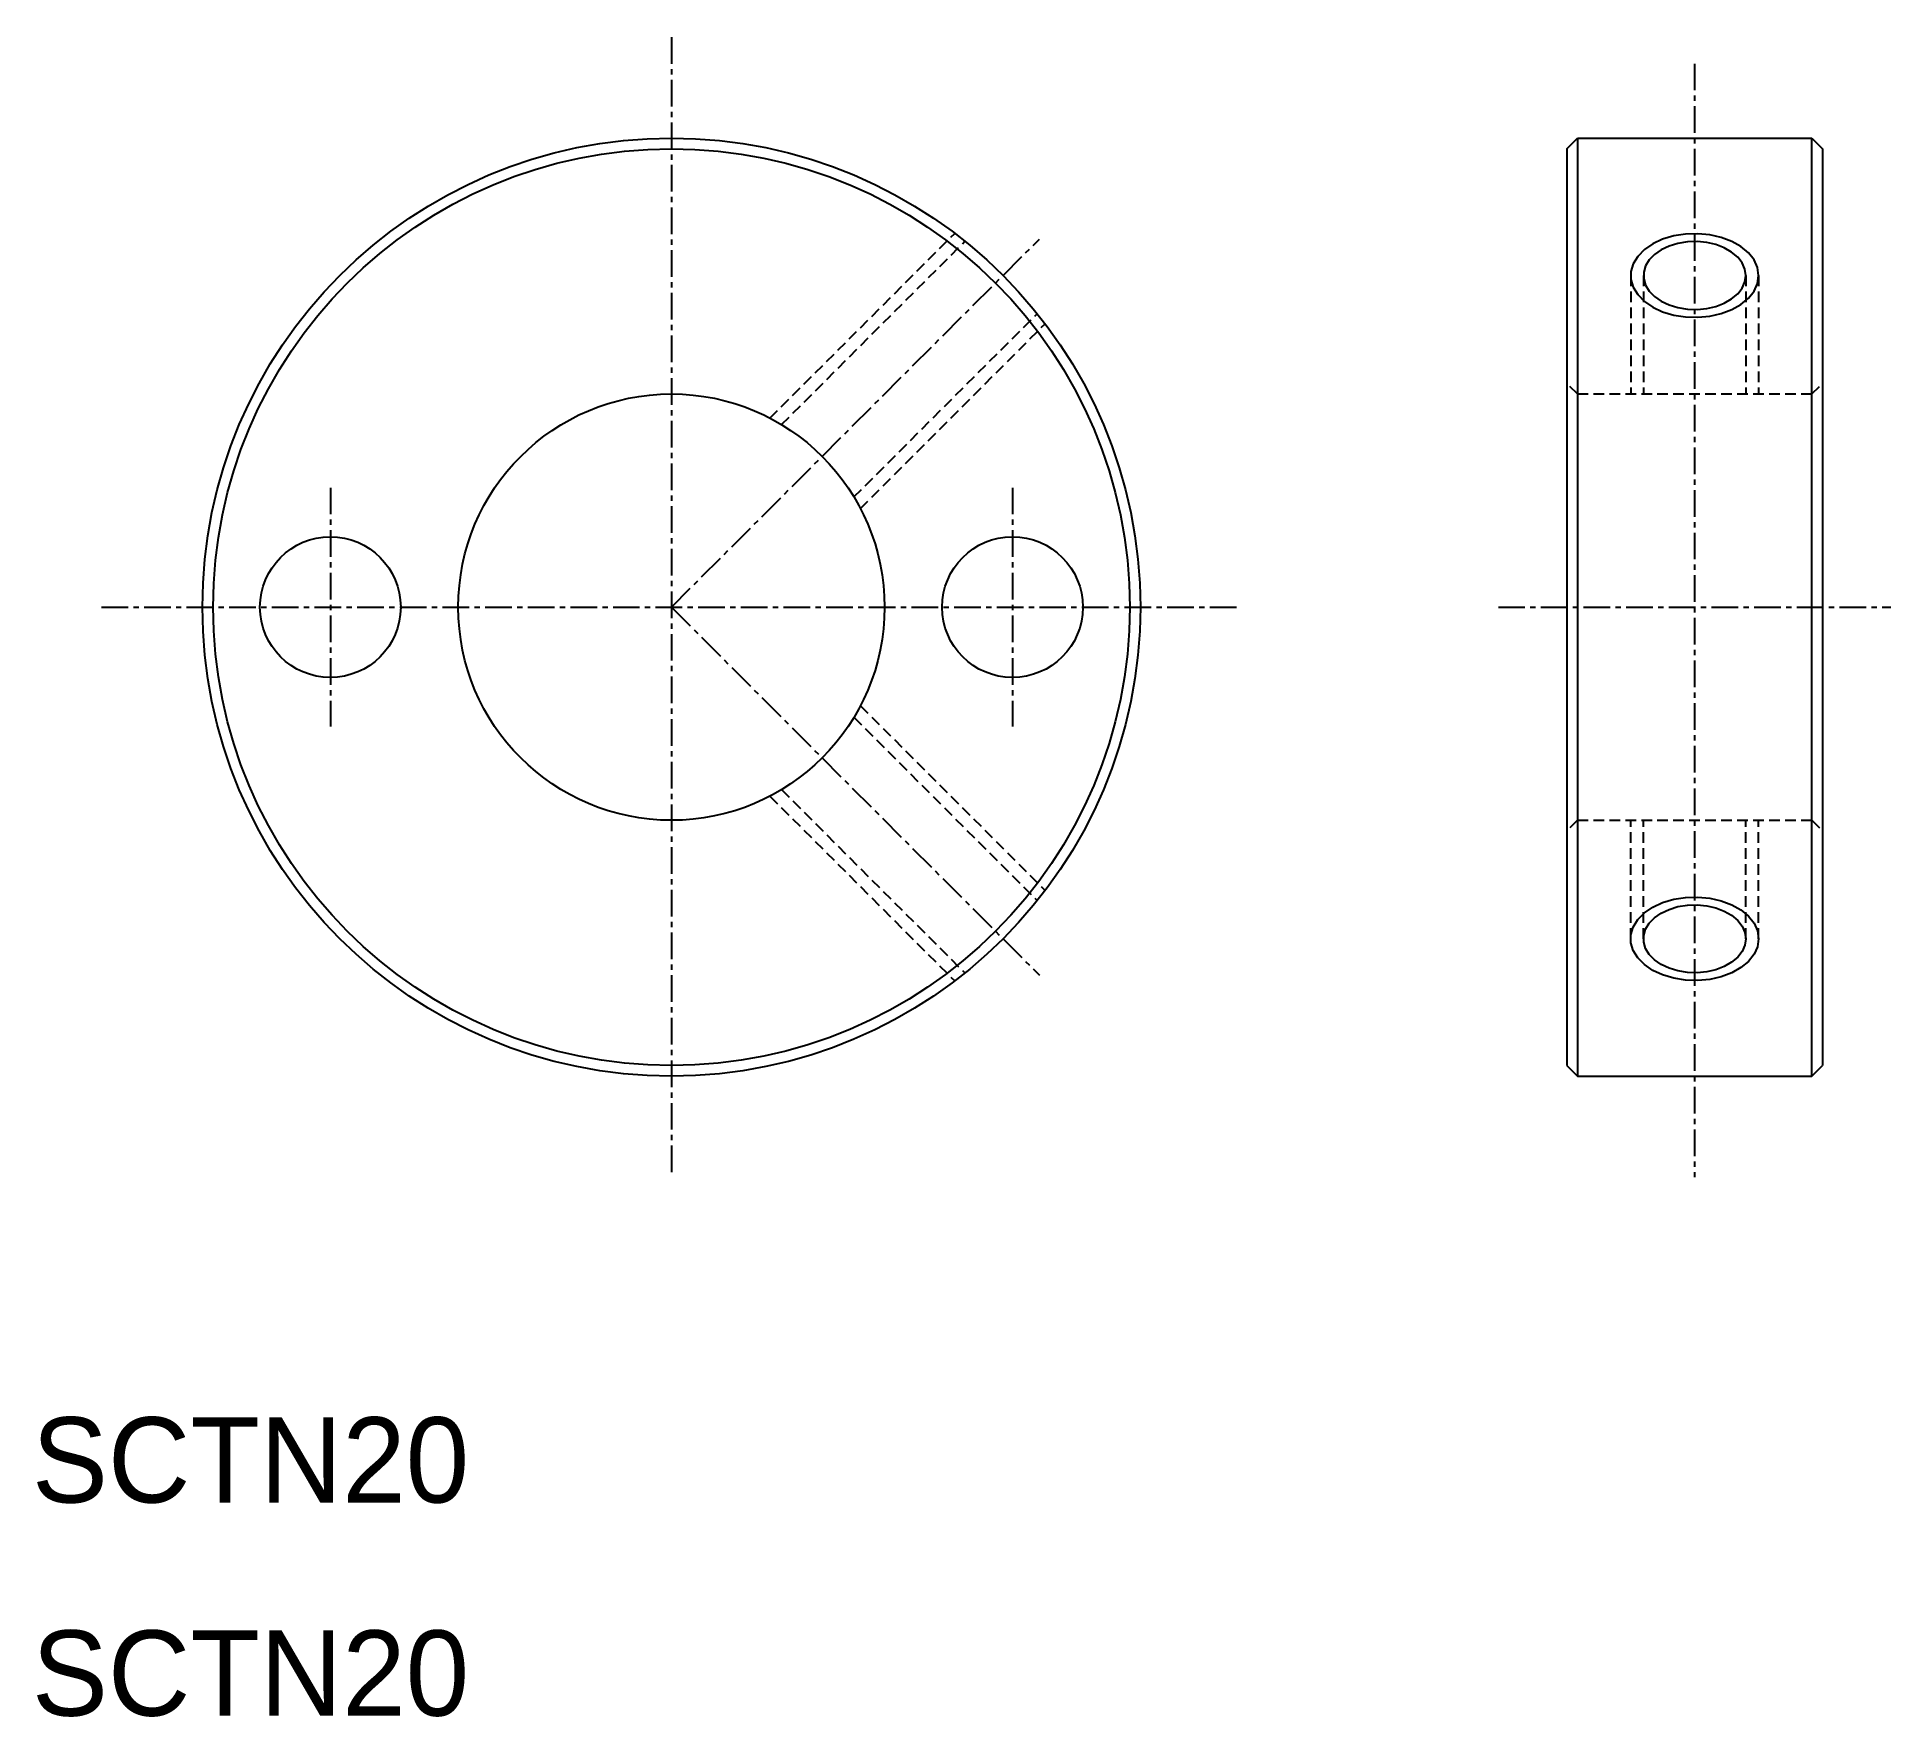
# Model space of a CAD drawing. Extents: x 10.2 to 97.2, y 9.9 to 88.7.
import ezdxf

# ---------------------------------------------------------------- set-up
doc = ezdxf.new("R2010")
doc.units = 0
doc.linetypes.add('CENTER', pattern=[2, 1.25, -0.25, 0.25, -0.25])
doc.linetypes.add('DASHED', pattern=[0.75, 0.5, -0.25])
doc.layers.get('0').update_dxf_attribs({"linetype": 'CONTINUOUS'})
doc.layers.add('CENTER', color=1, linetype='CENTER')

msp = doc.modelspace()

# ---------------------------------------------------------------- linework, layer by layer
at = {"color": 7, "linetype": 'CONTINUOUS'}
for p, q in [((82, 83.5), (82.5, 84)), ((82, 83.5), (82, 40.5)), ((82.5, 84), (82.5, 40)), ((82.5, 84), (93.5, 84)), ((85.25, 84), (85.25, 84)), ((88, 84), (88, 84)), ((93.5, 40), (93.5, 84)), ((93.5, 84), (94, 83.5)), ((94, 83.5), (94, 40.5)), ((82, 40.5), (82.5, 40)), ((93.5, 40), (94, 40.5)), ((82.5, 40), (93.5, 40))]:
    msp.add_line(p, q, dxfattribs=at)
at = {"color": 3, "linetype": 'DASHED'}
for p, q in [((44.624, 70.867), (53.29, 79.532)), ((45.167, 70.561), (53.766, 79.161)), ((85, 77.556), (85, 72)), ((85.6, 77.556), (85.6, 72)), ((90.4, 77.556), (90.4, 72)), ((91, 77.556), (91, 72)), ((48.561, 67.167), (57.161, 75.766)), ((48.867, 66.624), (57.532, 75.29)), ((82.5, 72), (82, 72.5)), ((93.5, 72), (94, 72.5)), ((82.5, 72), (93.5, 72)), ((48.561, 56.833), (57.161, 48.234)), ((48.867, 57.376), (57.532, 48.71)), ((44.624, 53.133), (53.29, 44.468)), ((45.167, 53.439), (53.766, 44.839)), ((82.5, 52), (82, 51.5)), ((82.5, 52), (93.5, 52)), ((85, 46.444), (85, 52)), ((85.6, 46.444), (85.6, 52)), ((90.4, 46.444), (90.4, 52)), ((91, 46.444), (91, 52)), ((93.5, 52), (94, 51.5))]:
    msp.add_line(p, q, dxfattribs=at)
at = {"color": 3, "flags": 128}
msp.add_lwpolyline([(91, 77.556), (90.946, 77.928), (90.785, 78.285), (90.524, 78.617), (90.171, 78.91), (89.74, 79.154), (89.246, 79.34), (88.707, 79.462), (88.143, 79.515), (87.573, 79.498), (87.019, 79.41), (86.5, 79.255), (86.035, 79.039), (85.642, 78.769), (85.333, 78.455), (85.122, 78.109), (85.014, 77.743), (85.014, 77.37), (85.122, 77.004), (85.333, 76.658), (85.642, 76.344), (86.035, 76.074), (86.5, 75.858), (87.019, 75.703), (87.573, 75.615), (88.143, 75.597), (88.707, 75.65), (89.246, 75.772), (89.74, 75.959), (90.171, 76.203), (90.524, 76.496), (90.785, 76.827), (90.946, 77.185)], close=True, dxfattribs=at)
at = {"color": 7, "linetype": 'CONTINUOUS', "flags": 128}
msp.add_lwpolyline([(90.4, 77.556), (90.357, 77.858), (90.228, 78.149), (90.019, 78.419), (89.737, 78.657), (89.392, 78.855), (88.997, 79.007), (88.566, 79.106), (88.114, 79.149), (87.658, 79.135), (87.215, 79.063), (86.8, 78.938), (86.428, 78.762), (86.113, 78.542), (85.867, 78.287), (85.697, 78.006), (85.611, 77.708), (85.611, 77.405), (85.697, 77.107), (85.867, 76.826), (86.113, 76.57), (86.428, 76.351), (86.8, 76.175), (87.215, 76.049), (87.658, 75.978), (88.114, 75.963), (88.566, 76.006), (88.997, 76.106), (89.392, 76.257), (89.737, 76.456), (90.019, 76.694), (90.228, 76.964), (90.357, 77.255)], close=True, dxfattribs=at)
at = {"color": 3, "extrusion": (0, 0, -1), "flags": 128}
msp.add_lwpolyline([(-91, 46.444), (-90.946, 46.072), (-90.785, 45.715), (-90.524, 45.383), (-90.171, 45.09), (-89.74, 44.846), (-89.246, 44.66), (-88.707, 44.538), (-88.143, 44.485), (-87.573, 44.502), (-87.019, 44.59), (-86.5, 44.745), (-86.035, 44.961), (-85.642, 45.231), (-85.333, 45.545), (-85.122, 45.891), (-85.014, 46.257), (-85.014, 46.63), (-85.122, 46.996), (-85.333, 47.342), (-85.642, 47.656), (-86.035, 47.926), (-86.5, 48.142), (-87.019, 48.297), (-87.573, 48.385), (-88.143, 48.403), (-88.707, 48.35), (-89.246, 48.228), (-89.74, 48.041), (-90.171, 47.797), (-90.524, 47.504), (-90.785, 47.173), (-90.946, 46.815)], close=True, dxfattribs=at)
at = {"color": 7, "linetype": 'CONTINUOUS', "extrusion": (0, 0, -1), "flags": 128}
msp.add_lwpolyline([(-90.4, 46.444), (-90.357, 46.142), (-90.228, 45.851), (-90.019, 45.581), (-89.737, 45.343), (-89.392, 45.145), (-88.997, 44.993), (-88.566, 44.894), (-88.114, 44.851), (-87.658, 44.865), (-87.215, 44.937), (-86.8, 45.062), (-86.428, 45.238), (-86.113, 45.458), (-85.867, 45.713), (-85.697, 45.994), (-85.611, 46.292), (-85.611, 46.595), (-85.697, 46.893), (-85.867, 47.174), (-86.113, 47.43), (-86.428, 47.649), (-86.8, 47.825), (-87.215, 47.951), (-87.658, 48.022), (-88.114, 48.037), (-88.566, 47.994), (-88.997, 47.894), (-89.392, 47.743), (-89.737, 47.544), (-90.019, 47.306), (-90.228, 47.036), (-90.357, 46.745)], close=True, dxfattribs=at)
at = {"color": 7, "linetype": 'CONTINUOUS'}
for centre, radius in [((40, 62), 22), ((40, 62), 21.5), ((40, 62), 10), ((24, 62), 3.3), ((56, 62), 3.3)]:
    msp.add_circle(centre, radius, dxfattribs=at)
at = {"layer": 'CENTER', "color": 1, "linetype": 'CENTER'}
for p, q in [((40, 88.74), (40, 35.26)), ((88, 87.493), (88, 35.26)), ((40, 62), (57.268, 79.268)), ((24, 67.604), (24, 56.396)), ((56, 67.604), (56, 56.396)), ((13.26, 62), (66.74, 62)), ((40, 62), (57.268, 44.732)), ((78.792, 62), (97.208, 62))]:
    msp.add_line(p, q, dxfattribs=at)

# ---------------------------------------------------------------- texts
at = {"color": 7, "linetype": 'CONTINUOUS'}
for p in [(10, 20), (10, 10)]:
    msp.add_text('SCTN20', height=4, dxfattribs=at).set_placement(p)

doc.saveas('drawing.dxf')
